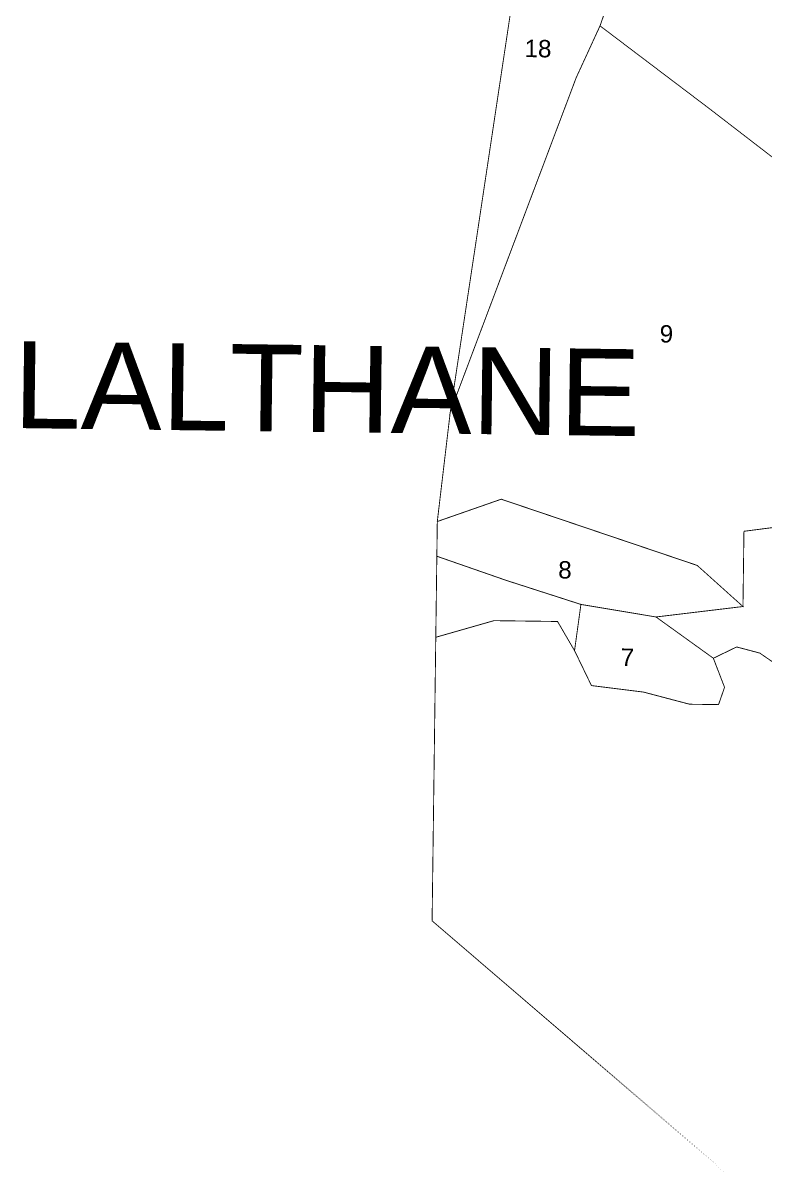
# Model space of a CAD drawing. Header units: metres. Extents: x 259278 to 277237, y 2171369 to 2185379.
# Drawn here: x 273976 to 274485, y 2171403 to 2172192 of the extents above; entities that cross this region are included whole.
import ezdxf

# ---------------------------------------------------------------- set-up
doc = ezdxf.new("R2010")
doc.units = ezdxf.units.M
doc.header["$MEASUREMENT"] = 0
for name, color, linetype in [('SURVEY NO.', 7, 'Continuous'), ('SURVEY PLOT BOUNDARY', 35, 'Continuous'), ('VILLAGE NAME', 3, 'Continuous')]:
    doc.layers.add(name, color=color, linetype=linetype)
doc.styles.add('PDF Arial', font='arial.ttf')

msp = doc.modelspace()

# ---------------------------------------------------------------- linework, layer by layer
at = {"layer": 'SURVEY PLOT BOUNDARY', "lineweight": 18, "const_width": 0.595}
for points in [[(274442.08, 2172431.06), (274480.59, 2172343.31), (274587.87, 2172056.4), (274556.05, 2172048.89), (274446.14, 2172133.59), (274371.54, 2172190.08), (274375.66, 2172201.92), (274383.64, 2172205.78), (274403.46, 2172205.53), (274411.34, 2172201.46), (274419.37, 2172209.28), (274415.56, 2172221.23), (274419.63, 2172229.11), (274435.64, 2172240.8), (274385.6, 2172356.45), (274414.02, 2172407.63), (274426.74, 2172470.91)], [(274371.54, 2172190.08), (274355.22, 2172154.6), (274268.98, 2171925.73), (274286.33, 2172040.5), (274316.71, 2172242.34), (274328.14, 2172206.51), (274363.77, 2172202.08), (274352.44, 2172245.84), (274316.71, 2172242.34), (274373.35, 2172328.85), (274385.6, 2172356.45), (274435.64, 2172240.8), (274419.63, 2172229.11), (274415.56, 2172221.23), (274419.37, 2172209.28), (274411.34, 2172201.46), (274403.46, 2172205.53), (274383.64, 2172205.78), (274375.66, 2172201.92)], [(274587.87, 2172056.4), (274538.9, 2171949.97), (274497.92, 2171847.4), (274470.12, 2171843.8), (274469.45, 2171792.26), (274438.1, 2171820.42), (274303.88, 2171865.79), (274260.07, 2171850.5), (274268.98, 2171925.73), (274355.22, 2172154.6), (274371.54, 2172190.08), (274446.14, 2172133.59), (274556.05, 2172048.89)], [(274469.45, 2171792.26), (274409.88, 2171785.1), (274358.45, 2171793.7), (274307.12, 2171810.23), (274259.76, 2171826.71), (274260.02, 2171846.53), (274260.07, 2171850.5), (274303.88, 2171865.79), (274438.1, 2171820.42)], [(274509.61, 2171831.39), (274574.83, 2171663.99), (274582.55, 2171648.03), (274547.24, 2171676.25), (274519.85, 2171704.36), (274492.72, 2171752.3), (274480.93, 2171760.38), (274465.12, 2171764.56), (274449.16, 2171756.83), (274409.88, 2171785.1), (274469.45, 2171792.26), (274470.12, 2171843.8), (274497.92, 2171847.4)], [(274358.45, 2171793.7), (274354.08, 2171762.04), (274342.44, 2171782.01), (274298.84, 2171782.58), (274259.04, 2171771.2), (274259.71, 2171822.75), (274259.76, 2171826.71), (274307.12, 2171810.23)], [(274456.83, 2171736.9), (274452.72, 2171725.06), (274432.89, 2171725.32), (274401.28, 2171733.66), (274365.66, 2171738.09), (274354.08, 2171762.04), (274358.45, 2171793.7), (274409.88, 2171785.1), (274449.16, 2171756.83)], [(274458.23, 2171403.79), (274256.51, 2171576.93)]]:
    msp.add_lwpolyline(points, close=True, dxfattribs=at)
msp.add_lwpolyline([(274316.71, 2172242.34), (274286.33, 2172040.5), (274268.98, 2171925.73), (274260.07, 2171850.5), (274256.51, 2171576.93), (274259.04, 2171771.2), (274298.84, 2171782.58), (274342.44, 2171782.01), (274354.08, 2171762.04), (274365.66, 2171738.09), (274401.28, 2171733.66), (274432.89, 2171725.32), (274452.72, 2171725.06), (274456.83, 2171736.9), (274449.16, 2171756.83), (274465.12, 2171764.56), (274480.93, 2171760.38), (274492.72, 2171752.3)], dxfattribs=at)

# ---------------------------------------------------------------- texts
at = {"layer": 'SURVEY NO.', "attachment_point": 7, "rotation": 359.25436, "style": 'PDF Arial'}
for s, insert, char_height in [('18', (274319.72, 2172168.54), 11.894), ('9', (274412.33, 2171973.03), 11.89), ('8', (274342.82, 2171811.35), 11.89), ('7', (274385.66, 2171751.64), 11.89)]:
    msp.add_mtext(s, dxfattribs=dict(at, insert=insert, char_height=char_height))
at = {"layer": 'VILLAGE NAME', "insert": (273969.49, 2171914.57), "char_height": 59.472, "attachment_point": 7, "rotation": 359.25436, "style": 'PDF Arial'}
msp.add_mtext('LALTHANE', dxfattribs=at)

doc.saveas('drawing.dxf')
